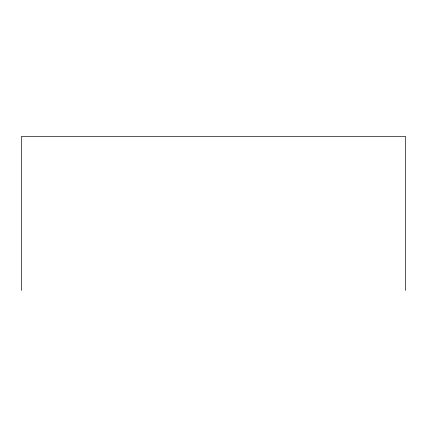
<?xml version="1.0" encoding="UTF-8"?>
<svg xmlns="http://www.w3.org/2000/svg" width="427" height="427" viewBox="0 0 427 427"><rect width="100%" height="100%" fill="white"/><g stroke="black" fill="none" stroke-linecap="round" stroke-linejoin="round"><path stroke-width="0.64" d="M405.65 290.456L405.65 136.544L21.35 136.544L21.35 290.456"/></g></svg>
